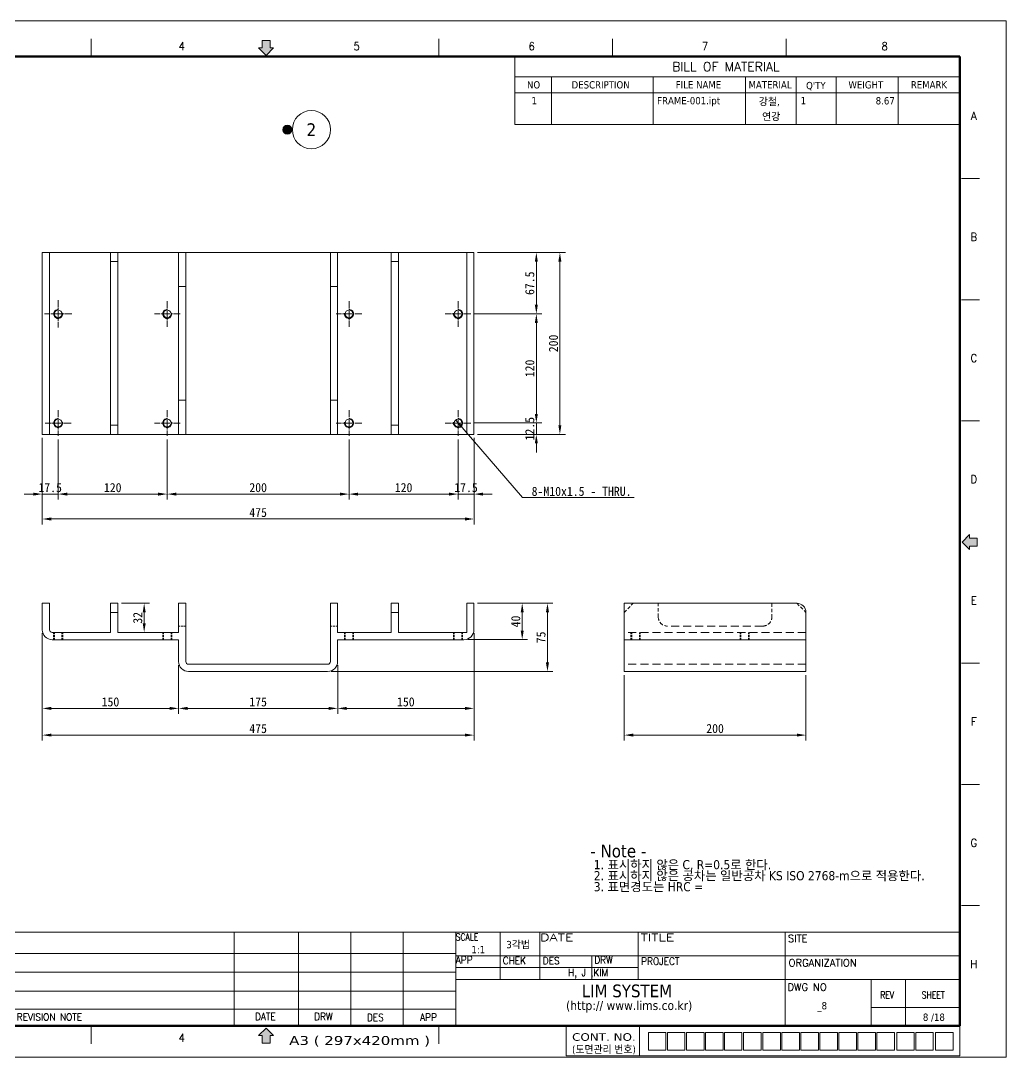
# Model space of a CAD drawing. Header units: millimetres. Extents: x 24 to 1656, y 24 to 1164.
# Drawn here: x 572 to 1656, y 24 to 1164 of the extents above; entities that cross this region are included whole.
import ezdxf
from ezdxf.enums import TextEntityAlignment as Align

# ---------------------------------------------------------------- set-up
doc = ezdxf.new("R2010")
doc.units = ezdxf.units.MM
doc.header["$LTSCALE"] = 4
doc.linetypes.add('CHAIN', pattern=[0.3543, 0.2362, -0.0295, 0.0591, -0.0295])
doc.linetypes.add('HIDDEN', pattern=[9.525, 6.35, -3.175])
doc.layers.get('0').update_dxf_attribs({"lineweight": 18})
for name, color, linetype, lineweight in [('SkizziergeometrieWIN-ISO', 7, 'Continuous', 50), ('가는실선_A4', 7, 'Continuous', 5), ('굵은실선_A3', 7, 'Continuous', 18), ('제목(ISO)', 7, 'Continuous', 50)]:
    doc.layers.add(name, color=color, linetype=linetype, lineweight=lineweight)
for name, color, linetype, lineweight, true_color in [('가는실선_A3', 9, 'Continuous', 5, 0x808080), ('가는실선중심선_A3', 1, 'Continuous', 5, 0xff0000), ('가는파선_A3', 7, 'HIDDEN', 13, 0x008000), ('해치선_A3', 1, 'Continuous', 5, 0xff0000)]:
    doc.layers.add(name, color=color, linetype=linetype, lineweight=lineweight, true_color=true_color)
doc.styles.add('_ __ (ISO)', font='tahoma.ttf')
doc.styles.add('A3_DS_PartList', font='RomanC.shx')
doc.styles.add('A3_DS_TB02', font='tahoma.ttf')
doc.styles.add('주 텍스트 (ISO)', font='tahoma.ttf')
doc.styles.add('주문자_A3(3.5)', font='tahoma.ttf')
doc.styles.add('치수문자_A3(2.5)', font='')
doc.styles.add('텍스트 스타일12', font='tahoma.ttf')
doc.styles.add('텍스트 스타일171', font='ROMANC.shx', dxfattribs={"width": 0.9})
doc.styles.add('텍스트 스타일206', font='ROMANC.shx', dxfattribs={"width": 1.11072})
doc.styles.add('텍스트 스타일208', font='ROMANC.shx', dxfattribs={"width": 1.194322})
doc.styles.add('텍스트 스타일233', font='RomanC.shx')
doc.styles.add('텍스트 스타일36', font='ROMANC.shx', dxfattribs={"width": 0.941937})
doc.styles.add('텍스트 스타일42', font='tahoma.ttf', dxfattribs={"width": 1.378837})
doc.styles.add('텍스트 스타일46', font='tahoma.ttf', dxfattribs={"width": 0.862937})
doc.styles.add('텍스트 스타일48', font='tahoma.ttf', dxfattribs={"width": 1.258573})
doc.styles.add('텍스트 스타일65', font='romans.shx', dxfattribs={"width": 0.8})
doc.styles.get('치수문자_A3(2.5)').set_extended_font_data('GulimChe')
doc.dimstyles.new('치수_A3(2.5)', dxfattribs={"dimscale": 4, "dimtxt": 2.5, "dimasz": 2.5, "dimexe": 1.5, "dimexo": 1, "dimgap": 0.5, "dimtad": 1, "dimtoh": 1, "dimdec": 1, "dimrnd": 1e-08, "dimdsep": 46, "dimtxsty": '치수문자_A3(2.5)', "dimcen": 0.09, "dimdle": 10, "dimclrd": 8, "dimclre": 8, "dimclrt": 7, "dimadec": 1, "dimazin": 2, "dimtfac": 0.8, "dimtmove": 0, "dimatfit": 3, "dimfxl": 1, "dimtolj": 1, "dimtzin": 0, "dimlwd": -1, "dimlwe": -1, "dimarcsym": 0})
doc.dimstyles.new('치수_A3(2.5)$7', dxfattribs={"dimscale": 4, "dimtxt": 2.5, "dimasz": 2.5, "dimexe": 1.5, "dimexo": 1, "dimgap": 0.5, "dimtad": 1, "dimtoh": 1, "dimdec": 1, "dimrnd": 1e-08, "dimdsep": 46, "dimtxsty": '치수문자_A3(2.5)', "dimcen": 0.09, "dimdle": 10, "dimclrd": 256, "dimclre": 8, "dimclrt": 7, "dimadec": 1, "dimazin": 2, "dimtfac": 0.8, "dimtmove": 0, "dimatfit": 3, "dimfxl": 1, "dimtolj": 1, "dimtzin": 0, "dimlwd": -1, "dimlwe": -1, "dimarcsym": 0})

# ---------------------------------------------------------------- blocks, each defined once
blk = doc.blocks.new('경계 A3_경계')
for points in [[(405.98, 148.76), (403.92, 148.76), (403.92, 149.72), (401.86, 147.66), (403.92, 145.6), (403.92, 146.56), (405.98, 146.56)], [(211.52, 9.9), (211.52, 11.96), (212.48, 11.96), (210.42, 14.01), (208.36, 11.96), (209.32, 11.96), (209.32, 9.9)]]:
    blk.add_hatch(color=7).paths.add_polyline_path(points)
at = {"layer": '해치선_A3'}
blk.add_hatch(color=7, dxfattribs=at).paths.add_polyline_path([(211.52, 283.53), (212.48, 283.53), (210.42, 281.47), (208.36, 283.53), (209.32, 283.53), (209.32, 285.59), (211.52, 285.59)])
for p, q in [((209.32, 285.59), (211.52, 285.59)), ((209.32, 283.53), (209.32, 285.59)), ((211.52, 285.59), (211.52, 283.53)), ((208.36, 283.53), (209.32, 283.53)), ((210.42, 281.47), (208.36, 283.53)), ((211.52, 283.53), (212.48, 283.53)), ((403.92, 149.72), (401.86, 147.66)), ((403.92, 148.76), (403.92, 149.72)), ((405.98, 148.76), (403.92, 148.76)), ((405.98, 146.56), (405.98, 148.76)), ((401.86, 147.66), (403.92, 145.6)), ((403.92, 146.56), (405.98, 146.56)), ((403.92, 145.6), (403.92, 146.56)), ((292.99, 6.43), (292.99, 14.6)), ((210.42, 14.01), (208.36, 11.96)), ((208.36, 11.96), (209.32, 11.96)), ((209.32, 11.96), (209.32, 9.9)), ((212.48, 11.96), (210.42, 14.01)), ((211.52, 9.9), (211.52, 11.96)), ((211.52, 11.96), (212.48, 11.96)), ((209.32, 9.9), (211.52, 9.9))]:
    blk.add_line(p, q)
at = {"color": 7}
for p, q in [((403.92, 149.72), (401.86, 147.66)), ((403.92, 148.76), (403.92, 149.72)), ((405.98, 148.76), (403.92, 148.76)), ((405.98, 146.56), (405.98, 148.76)), ((401.86, 147.66), (403.92, 145.6)), ((403.92, 145.6), (403.92, 146.56)), ((403.92, 146.56), (405.98, 146.56)), ((210.42, 14.01), (208.36, 11.96)), ((208.36, 11.96), (209.32, 11.96)), ((209.32, 11.96), (209.32, 9.9)), ((212.48, 11.96), (210.42, 14.01)), ((211.52, 9.9), (211.52, 11.96)), ((211.52, 11.96), (212.48, 11.96)), ((209.32, 9.9), (211.52, 9.9))]:
    blk.add_line(p, q, dxfattribs=at)
at = {"layer": 'SkizziergeometrieWIN-ISO', "lineweight": 18}
for p, q in [((6, 291), (414, 291)), ((414, 291), (414, 6)), ((414, 6), (6, 6))]:
    blk.add_line(p, q, dxfattribs=at)
at = {"layer": '가는실선_A3', "color": 7}
for p, q in [((162.34, 281.16), (162.34, 286.06)), ((257.9, 281.16), (257.9, 286.06)), ((305.67, 281.16), (305.67, 286.06)), ((353.45, 281.16), (353.45, 286.06)), ((401.71, 247.62), (406.61, 247.62)), ((401.71, 214.3), (406.61, 214.3)), ((401.71, 180.98), (406.61, 180.98)), ((401.71, 114.34), (406.61, 114.34)), ((401.71, 81.02), (406.61, 81.02)), ((401.71, 47.7), (406.61, 47.7)), ((162.34, 14.6), (162.34, 9.7)), ((257.9, 14.6), (257.9, 9.7)), ((313.09, 14.6), (313.09, 6.55)), ((401.22, 14.6), (401.22, 6.43)), ((315.58, 12.77), (315.58, 7.95)), ((315.58, 12.77), (320.4, 12.77)), ((320.4, 12.77), (320.4, 7.95)), ((320.81, 12.77), (320.81, 7.95)), ((320.81, 12.77), (325.63, 12.77)), ((325.63, 12.77), (325.63, 7.95)), ((326.03, 12.77), (326.03, 7.95)), ((326.03, 12.77), (330.86, 12.77)), ((330.86, 12.77), (330.86, 7.95)), ((331.26, 12.77), (336.09, 12.77)), ((331.26, 12.77), (331.26, 7.95)), ((336.09, 12.77), (336.09, 7.95)), ((336.49, 12.77), (336.49, 7.95)), ((336.49, 12.77), (341.31, 12.77)), ((341.31, 12.77), (341.31, 7.95)), ((341.72, 12.77), (341.72, 7.95)), ((341.72, 12.77), (346.54, 12.77)), ((346.54, 12.77), (346.54, 7.95)), ((347.03, 12.77), (351.86, 12.77)), ((347.03, 12.77), (347.03, 7.95)), ((351.86, 12.77), (351.86, 7.95)), ((352.26, 12.77), (352.26, 7.95)), ((352.26, 12.77), (357.09, 12.77)), ((357.09, 12.77), (357.09, 7.95)), ((357.49, 12.77), (357.49, 7.95)), ((357.49, 12.77), (362.31, 12.77)), ((362.31, 12.77), (362.31, 7.95)), ((362.72, 12.77), (362.72, 7.95)), ((362.72, 12.77), (367.54, 12.77)), ((367.54, 12.77), (367.54, 7.95)), ((367.94, 12.77), (372.77, 12.77)), ((367.94, 12.77), (367.94, 7.95)), ((372.77, 12.77), (372.77, 7.95)), ((373.17, 12.77), (373.17, 7.95)), ((373.17, 12.77), (378, 12.77)), ((378, 12.77), (378, 7.95)), ((378.4, 12.77), (378.4, 7.95)), ((378.4, 12.77), (383.22, 12.77)), ((383.22, 12.77), (383.22, 7.95)), ((383.88, 12.77), (388.7, 12.77)), ((383.88, 12.77), (383.88, 7.95)), ((388.7, 12.77), (388.7, 7.95)), ((389.1, 12.77), (389.1, 7.95)), ((389.1, 12.77), (393.93, 12.77)), ((393.93, 12.77), (393.93, 7.95)), ((394.55, 12.77), (394.55, 7.95)), ((394.55, 12.77), (399.37, 12.77)), ((399.37, 12.77), (399.37, 7.95)), ((292.99, 6.43), (401.22, 6.43)), ((315.58, 7.95), (320.4, 7.95)), ((320.81, 7.95), (325.63, 7.95)), ((326.03, 7.95), (330.86, 7.95)), ((331.26, 7.95), (336.09, 7.95)), ((336.49, 7.95), (341.31, 7.95)), ((341.72, 7.95), (346.54, 7.95)), ((347.03, 7.95), (351.86, 7.95)), ((352.26, 7.95), (357.09, 7.95)), ((357.49, 7.95), (362.31, 7.95)), ((362.72, 7.95), (367.54, 7.95)), ((367.94, 7.95), (372.77, 7.95)), ((373.17, 7.95), (378, 7.95)), ((378.4, 7.95), (383.22, 7.95)), ((383.88, 7.95), (388.7, 7.95)), ((389.1, 7.95), (393.93, 7.95)), ((394.55, 7.95), (399.37, 7.95))]:
    blk.add_line(p, q, dxfattribs=at)
at = {"layer": '가는실선_A3', "color": 7, "lineweight": 60}
for p, q in [((401.22, 281.16), (19.02, 281.16)), ((401.22, 14.6), (401.22, 281.16)), ((19.02, 14.6), (401.22, 14.6))]:
    blk.add_line(p, q, dxfattribs=at)
at = {"layer": '굵은실선_A3'}
blk.add_line((212.48, 283.53), (210.42, 281.47), dxfattribs=at)
at = {"layer": '가는실선_A3', "color": 7, "style": '텍스트 스타일36', "width": 0.941937}
for s, p in [('4', (187.21, 283.98)), ('5', (235.33, 283.98)), ('6', (283.45, 283.98)), ('7', (331.14, 283.98)), ('8', (380.55, 283.98)), ('A', (405.08, 264.88)), ('B', (405.08, 231.56)), ('C', (405.08, 198.24)), ('D', (405.08, 164.92)), ('E', (405.08, 131.6)), ('F', (405.08, 98.28)), ('G', (405.08, 64.96)), ('H', (405.08, 31.64)), ('4', (187.21, 11.34))]:
    blk.add_text(s, height=2.2, dxfattribs=at).set_placement(p, align=Align.MIDDLE_CENTER)
at = {"layer": '가는실선_A3', "color": 7}
for s, height, style, width, p, p2 in [('A3 ( 297x420mm )', 2.463, '텍스트 스타일42', 1.378315, (216.76, 9.38), (255.51, 9.38)), ('CONT. NO.', 2.084, '텍스트 스타일48', 1.258564, (294.58, 10.53), (312.09, 10.53)), ('(도면관리 번호)', 2.084, '텍스트 스타일46', 0.982376, (294.58, 7.15), (312.09, 7.15))]:
    blk.add_text(s, height=height, dxfattribs=dict(at, style=style, width=width)).set_placement(p, p2, align=Align.FIT)
blk = doc.blocks.new('제목 블록 A3_표제란')
at = {"layer": '가는실선_A4', "lineweight": 13}
for p, q in [((25.42, 38.66), (269.12, 38.66)), ((208.17, 38.66), (208.17, 13.12)), ((269.12, 38.66), (407.77, 38.63)), ((25.42, 32.81), (269.12, 32.81))]:
    blk.add_line(p, q, dxfattribs=at)
at = {"layer": '가는실선_A4'}
for p, q in [((225.83, 38.66), (225.83, 12.86)), ((240.26, 38.66), (240.26, 12.86)), ((254.69, 38.66), (254.69, 13.12)), ((281.38, 38.66), (281.38, 25.66)), ((292.25, 38.65), (292.25, 25.66)), ((319.29, 38.65), (319.29, 25.66)), ((407.76, 13.12), (407.77, 38.63)), ((306.52, 32.15), (306.52, 25.66)), ((25.42, 13.12), (407.76, 13.12)), ((208.17, 13.12), (25.42, 13.12))]:
    blk.add_line(p, q, dxfattribs=at)
at = {"layer": '가는실선_A4', "color": 7}
for p, q in [((269.12, 13.12), (269.12, 38.66)), ((359.7, 38.64), (359.69, 13.12)), ((269.12, 32.15), (407.77, 32.15)), ((269.09, 27.68), (25.42, 27.68)), ((407.76, 25.66), (269.12, 25.66)), ((383.36, 25.66), (383.36, 13.12)), ((269.12, 22.4), (25.42, 22.4)), ((269.12, 17.47), (52.65, 17.47)), ((383.36, 17.91), (407.76, 17.92))]:
    blk.add_line(p, q, dxfattribs=at)
at = {"layer": '가는실선_A4', "color": 7, "linetype": 'Continuous'}
blk.add_line((392.85, 25.66), (392.85, 13.12), dxfattribs=at)
at = {"layer": '제목(ISO)', "color": 208, "lineweight": 5, "true_color": 0x400040}
blk.add_line((269.12, 28.95), (319.29, 28.95), dxfattribs=at)
at = {"layer": '가는실선_A3', "color": 7, "style": '텍스트 스타일12'}
blk.add_attdef('질량\\P1;_001', (38.46, 15.71), '', height=2, dxfattribs=at)
at = {"layer": '가는실선_A4', "color": 7}
for s, height, style, width, p in [('SCALE', 1.911, '텍스트 스타일65', 0.8, (269.12, 36.36)), ('APP', 2, '텍스트 스타일171', 0.9, (269.12, 30.05)), ('CHEK', 2, '텍스트 스타일171', 0.9, (282.07, 29.86)), ('DES', 2, '텍스트 스타일171', 0.9, (293.07, 29.82)), ('DRW', 2, '텍스트 스타일171', 0.9, (307.23, 30.03)), ('PROJECT', 2, '텍스트 스타일171', 0.9, (320.13, 29.68)), ('H, J ,KIM', 2, '텍스트 스타일171', 0.9, (300.03, 26.54)), ('REV', 1.911, '텍스트 스타일65', 0.8, (385.9, 20.39)), ('SHEET', 1.911, '텍스트 스타일65', 0.8, (397.3, 20.42)), ('REVISION NOTE', 2, '텍스트 스타일171', 0.9, (148.38, 14.33)), ('DATE', 2, '텍스트 스타일171', 0.9, (213.9, 14.44)), ('DRW', 2, '텍스트 스타일171', 0.9, (230.19, 14.46)), ('DES', 2, '텍스트 스타일171', 0.9, (244.7, 14.2)), ('APP', 2, '텍스트 스타일171', 0.9, (259.32, 14.27))]:
    blk.add_text(s, height=height, dxfattribs=dict(at, style=style, width=width)).set_placement(p)
for s, style, width, p, p2 in [('DATE', '텍스트 스타일208', 1.22262, (292.31, 36.23), (301.51, 36.23)), ('TITLE', '텍스트 스타일206', 1.136317, (320.02, 36.23), (329.22, 36.23))]:
    blk.add_text(s, height=2, dxfattribs=dict(at, style=style, width=width)).set_placement(p, p2, align=Align.FIT)
at = {"layer": '가는실선_A4', "color": 7, "style": '텍스트 스타일233'}
for s, p in [('SITE', (360.5, 35.93)), ('ORGANIZATION', (360.7, 29.24)), ('DWG NO', (360.36, 22.57))]:
    blk.add_text(s, height=2, dxfattribs=at).set_placement(p)
at = {"layer": '가는실선_A4', "color": 7, "insert": (283.03, 35.14), "char_height": 2, "attachment_point": 4, "style": '주문자_A3(3.5)'}
blk.add_mtext('\\fTahoma|b0|i0;\\H2.0000;3각법', dxfattribs=at)
at = {"layer": '가는실선_A4', "char_height": 2, "style": '주 텍스트 (ISO)'}
for s, insert, attachment_point in [('\\fTahoma|b0|i0;\\H2.0000;_8 ', (369.91, 18.11), 5), ('\\fTahoma|b0|i0;\\H2.0000;8 /18 ', (400.63, 16.28), 2)]:
    blk.add_mtext(s, dxfattribs=dict(at, insert=insert, attachment_point=attachment_point))
at = {"layer": '가는실선_A4', "color": 7, "style": '텍스트 스타일12'}
blk.add_attdef('SCALE_001', (273.43, 32.87), '', height=2, dxfattribs=at)
blk.add_attdef('설명', text='', height=2, dxfattribs=at).set_placement((331.27, 35.73), align=Align.MIDDLE_LEFT)
blk.add_attdef('프로젝트', text='', height=2, dxfattribs=at).set_placement((340.77, 28.27), align=Align.MIDDLE_CENTER)
at = {"layer": '가는실선_A4', "style": '텍스트 스타일12'}
blk.add_attdef('리비전_번호', text='', height=2, dxfattribs=at).set_placement((388.38, 15.27), align=Align.MIDDLE_CENTER)
at = {"layer": '제목(ISO)', "char_height": 3.5, "attachment_point": 1, "style": '주 텍스트 (ISO)'}
for s, insert, line_spacing_factor in [('- Note -\\P{\\H0.71429x; 1. \\fGulim|b0|i0|c129|p50;표시하지 않은 \\fTahoma|b0|i0|c129|p34;C, R=0.5\\fGulim|b0|i0|c129|p50;로 한다\\fTahoma|b0|i0|c129|p34;.\\H1.54068x; \\H0.64906x;\\P 2. \\fGulim|b0|i0|c129|p50;표시하지 않은 공차는 일반공차 \\fTahoma|b0|i0|c129|p34;KS ISO 2768-m\\fGulim|b0|i0|c129|p50;으로 적용한다\\fTahoma|b0|i0|c129|p34;.\\H1.32612x; \\H0.75408x;\\P 3. \\fGulim|b0|i0|c129|p50;표면경도는 \\fTahoma|b0|i0|c129|p34;HRC = \\H1.31974x; }', (306.15, 62.72), 0.727683), ('{\\H1x;    LIM SYSTEM\\H0.71429x;  \\P (http:// www.lims.co.kr)\\H1.44773x; }', (298.53, 24.26), 0.771785)]:
    blk.add_mtext(s, dxfattribs=dict(at, insert=insert, line_spacing_factor=line_spacing_factor))
at = {"layer": '제목(ISO)', "style": '텍스트 스타일12'}
for tag, p in [('관리자', (373.93, 36.39)), ('공급업자', (383.08, 28.64))]:
    blk.add_attdef(tag, text='', height=2, dxfattribs=at).set_placement(p, align=Align.TOP_LEFT)
blk = doc.blocks.new('*D16')
at = {"layer": 'Defpoints', "color": 0, "transparency": 16777216}
for p in [(595.4, 494.3), (745.4, 459.3), (745.4, 407.7)]:
    blk.add_point(p, dxfattribs=at)
at = {"layer": '가는실선_A4', "color": 8, "transparency": 16777216}
for p, q in [((595.4, 490.3), (595.4, 401.7)), ((745.4, 455.3), (745.4, 401.7)), ((605.4, 407.7), (735.4, 407.7))]:
    blk.add_line(p, q, dxfattribs=at)
for points in [[(605.4, 409.4), (605.4, 406), (595.4, 407.7)], [(735.4, 409.4), (735.4, 406), (745.4, 407.7)]]:
    blk.add_solid(points, dxfattribs=at)
at = {"layer": '가는실선_A4', "color": 7, "transparency": 16777216, "insert": (670.4, 414.8), "char_height": 10, "attachment_point": 5, "style": '치수문자_A3(2.5)'}
blk.add_mtext('\\A1;150', dxfattribs=at)
blk = doc.blocks.new('*D17')
at = {"layer": 'Defpoints', "color": 0, "transparency": 16777216}
for p in [(745.4, 459.3), (920.4, 459.3), (920.4, 407.7)]:
    blk.add_point(p, dxfattribs=at)
at = {"layer": '가는실선_A4', "color": 8, "transparency": 16777216}
for p, q in [((745.4, 455.3), (745.4, 401.7)), ((920.4, 455.3), (920.4, 401.7)), ((755.4, 407.7), (910.4, 407.7))]:
    blk.add_line(p, q, dxfattribs=at)
for points in [[(755.4, 409.4), (755.4, 406), (745.4, 407.7)], [(910.4, 409.4), (910.4, 406), (920.4, 407.7)]]:
    blk.add_solid(points, dxfattribs=at)
at = {"layer": '가는실선_A4', "color": 7, "transparency": 16777216, "insert": (832.9, 414.8), "char_height": 10, "attachment_point": 5, "style": '치수문자_A3(2.5)'}
blk.add_mtext('\\A1;175', dxfattribs=at)
blk = doc.blocks.new('*D18')
at = {"layer": 'Defpoints', "color": 0, "transparency": 16777216}
for p in [(1070.4, 494.3), (920.4, 459.3), (1070.4, 407.7)]:
    blk.add_point(p, dxfattribs=at)
at = {"layer": '가는실선_A4', "color": 8, "transparency": 16777216}
for p, q in [((1070.4, 490.3), (1070.4, 401.7)), ((920.4, 455.3), (920.4, 401.7)), ((930.4, 407.7), (1060.4, 407.7))]:
    blk.add_line(p, q, dxfattribs=at)
for points in [[(930.4, 409.4), (930.4, 406), (920.4, 407.7)], [(1060.4, 409.4), (1060.4, 406), (1070.4, 407.7)]]:
    blk.add_solid(points, dxfattribs=at)
at = {"layer": '가는실선_A4', "color": 7, "transparency": 16777216, "insert": (995.4, 414.8), "char_height": 10, "attachment_point": 5, "style": '치수문자_A3(2.5)'}
blk.add_mtext('\\A1;150', dxfattribs=at)
blk = doc.blocks.new('*D19')
at = {"layer": 'Defpoints', "color": 0, "transparency": 16777216}
for p in [(595.4, 494.3), (1070.4, 494.3), (595.4, 378.3)]:
    blk.add_point(p, dxfattribs=at)
at = {"layer": '가는실선_A4', "color": 8, "transparency": 16777216}
for p, q in [((595.4, 490.3), (595.4, 372.3)), ((1070.4, 490.3), (1070.4, 372.3)), ((1060.4, 378.3), (605.4, 378.3))]:
    blk.add_line(p, q, dxfattribs=at)
for points in [[(605.4, 380), (605.4, 376.7), (595.4, 378.3)], [(1060.4, 380), (1060.4, 376.7), (1070.4, 378.3)]]:
    blk.add_solid(points, dxfattribs=at)
at = {"layer": '가는실선_A4', "color": 7, "transparency": 16777216, "insert": (832.9, 385.5), "char_height": 10, "attachment_point": 5, "style": '치수문자_A3(2.5)'}
blk.add_mtext('\\A1;475', dxfattribs=at)
blk = doc.blocks.new('*D20')
at = {"layer": 'Defpoints', "color": 0, "transparency": 16777216}
for p in [(1070.4, 523.3), (1059.4, 483.3), (1123.4, 483.3)]:
    blk.add_point(p, dxfattribs=at)
at = {"layer": '가는실선_A4', "color": 8, "transparency": 16777216}
for p, q in [((1074.4, 523.3), (1129.4, 523.3)), ((1123.4, 513.3), (1123.4, 493.3)), ((1063.4, 483.3), (1129.4, 483.3))]:
    blk.add_line(p, q, dxfattribs=at)
for points in [[(1121.8, 513.3), (1125.1, 513.3), (1123.4, 523.3)], [(1121.8, 493.3), (1125.1, 493.3), (1123.4, 483.3)]]:
    blk.add_solid(points, dxfattribs=at)
at = {"layer": '가는실선_A4', "color": 7, "transparency": 16777216, "insert": (1116.3, 503.3), "char_height": 10, "attachment_point": 5, "rotation": 90, "style": '치수문자_A3(2.5)'}
blk.add_mtext('\\A1;40', dxfattribs=at)
blk = doc.blocks.new('*D21')
at = {"layer": 'Defpoints', "color": 0, "transparency": 16777216}
for p in [(1070.4, 523.3), (909.4, 448.3), (1151.2, 448.3)]:
    blk.add_point(p, dxfattribs=at)
at = {"layer": '가는실선_A4', "color": 8, "transparency": 16777216}
for p, q in [((1074.4, 523.3), (1157.2, 523.3)), ((1151.2, 513.3), (1151.2, 458.3)), ((913.4, 448.3), (1157.2, 448.3))]:
    blk.add_line(p, q, dxfattribs=at)
for points in [[(1149.5, 513.3), (1152.9, 513.3), (1151.2, 523.3)], [(1149.5, 458.3), (1152.9, 458.3), (1151.2, 448.3)]]:
    blk.add_solid(points, dxfattribs=at)
at = {"layer": '가는실선_A4', "color": 7, "transparency": 16777216, "insert": (1144.1, 485.8), "char_height": 10, "attachment_point": 5, "rotation": 90, "style": '치수문자_A3(2.5)'}
blk.add_mtext('\\A1;75', dxfattribs=at)
blk = doc.blocks.new('*D22')
at = {"layer": 'Defpoints', "color": 0, "transparency": 16777216}
for p in [(1235.6, 448.3), (1435.6, 448.3), (1435.6, 378.3)]:
    blk.add_point(p, dxfattribs=at)
at = {"layer": '가는실선_A4', "color": 8, "transparency": 16777216}
for p, q in [((1235.6, 444.3), (1235.6, 372.3)), ((1435.6, 444.3), (1435.6, 372.3)), ((1245.6, 378.3), (1425.6, 378.3))]:
    blk.add_line(p, q, dxfattribs=at)
for points in [[(1245.6, 380), (1245.6, 376.7), (1235.6, 378.3)], [(1425.6, 380), (1425.6, 376.7), (1435.6, 378.3)]]:
    blk.add_solid(points, dxfattribs=at)
at = {"layer": '가는실선_A4', "color": 7, "transparency": 16777216, "insert": (1335.6, 385.5), "char_height": 10, "attachment_point": 5, "style": '치수문자_A3(2.5)'}
blk.add_mtext('\\A1;200', dxfattribs=at)
blk = doc.blocks.new('*D23')
at = {"layer": 'Defpoints', "color": 0, "transparency": 16777216}
for p in [(1070.4, 909.1), (1070.4, 709.1), (1164.9, 709.1)]:
    blk.add_point(p, dxfattribs=at)
at = {"layer": '가는실선_A4', "color": 8, "transparency": 16777216}
for p, q in [((1074.4, 909.1), (1170.9, 909.1)), ((1164.9, 899.1), (1164.9, 719.1)), ((1074.4, 709.1), (1170.9, 709.1))]:
    blk.add_line(p, q, dxfattribs=at)
for points in [[(1163.2, 899.1), (1166.5, 899.1), (1164.9, 909.1)], [(1163.2, 719.1), (1166.5, 719.1), (1164.9, 709.1)]]:
    blk.add_solid(points, dxfattribs=at)
at = {"layer": '가는실선_A4', "color": 7, "transparency": 16777216, "insert": (1157.8, 809.1), "char_height": 10, "attachment_point": 5, "rotation": 90, "style": '치수문자_A3(2.5)'}
blk.add_mtext('\\A1;200', dxfattribs=at)
blk = doc.blocks.new('*D24')
at = {"layer": 'Defpoints', "color": 0, "transparency": 16777216}
for p in [(1067.1, 721.6), (1139, 721.6), (1070.4, 709.1)]:
    blk.add_point(p, dxfattribs=at)
at = {"layer": '가는실선_A4', "color": 8, "transparency": 16777216}
for p, q in [((1139, 731.6), (1139, 741.6)), ((1071.1, 721.6), (1145, 721.6)), ((1139, 709.1), (1139, 721.6)), ((1074.4, 709.1), (1145, 709.1)), ((1139, 699.1), (1139, 689.1))]:
    blk.add_line(p, q, dxfattribs=at)
for points in [[(1137.3, 731.6), (1140.6, 731.6), (1139, 721.6)], [(1137.3, 699.1), (1140.6, 699.1), (1139, 709.1)]]:
    blk.add_solid(points, dxfattribs=at)
at = {"layer": '가는실선_A4', "color": 7, "transparency": 16777216, "insert": (1131.8, 715.3), "char_height": 10, "attachment_point": 5, "rotation": 90, "style": '치수문자_A3(2.5)'}
blk.add_mtext('\\A1;12.5', dxfattribs=at)
blk = doc.blocks.new('*D25')
at = {"layer": 'Defpoints', "color": 0, "transparency": 16777216}
for p in [(1067.1, 841.6), (1139, 841.6), (1067.1, 721.6)]:
    blk.add_point(p, dxfattribs=at)
at = {"layer": '가는실선_A4', "color": 8, "transparency": 16777216}
for p, q in [((1071.1, 841.6), (1145, 841.6)), ((1139, 731.6), (1139, 831.6)), ((1071.1, 721.6), (1145, 721.6))]:
    blk.add_line(p, q, dxfattribs=at)
for points in [[(1137.3, 831.6), (1140.6, 831.6), (1139, 841.6)], [(1137.3, 731.6), (1140.6, 731.6), (1139, 721.6)]]:
    blk.add_solid(points, dxfattribs=at)
at = {"layer": '가는실선_A4', "color": 7, "transparency": 16777216, "insert": (1131.8, 781.6), "char_height": 10, "attachment_point": 5, "rotation": 90, "style": '치수문자_A3(2.5)'}
blk.add_mtext('\\A1;120', dxfattribs=at)
blk = doc.blocks.new('*D26')
at = {"layer": 'Defpoints', "color": 0, "transparency": 16777216}
for p in [(1070.4, 909.1), (1139, 909.1), (1067.1, 841.6)]:
    blk.add_point(p, dxfattribs=at)
at = {"layer": '가는실선_A4', "color": 8, "transparency": 16777216}
for p, q in [((1074.4, 909.1), (1145, 909.1)), ((1139, 851.6), (1139, 899.1)), ((1071.1, 841.6), (1145, 841.6))]:
    blk.add_line(p, q, dxfattribs=at)
for points in [[(1137.3, 899.1), (1140.6, 899.1), (1139, 909.1)], [(1137.3, 851.6), (1140.6, 851.6), (1139, 841.6)]]:
    blk.add_solid(points, dxfattribs=at)
at = {"layer": '가는실선_A4', "color": 7, "transparency": 16777216, "insert": (1131.8, 875.3), "char_height": 10, "attachment_point": 5, "rotation": 90, "style": '치수문자_A3(2.5)'}
blk.add_mtext('\\A1;67.5', dxfattribs=at)
blk = doc.blocks.new('*D27')
at = {"layer": 'Defpoints', "color": 0, "transparency": 16777216}
for p in [(1052.9, 707.4), (1070.4, 709.1), (1070.4, 643.4)]:
    blk.add_point(p, dxfattribs=at)
at = {"layer": '가는실선_A4', "color": 8, "transparency": 16777216}
for p, q in [((1052.9, 703.4), (1052.9, 637.4)), ((1070.4, 705.1), (1070.4, 637.4)), ((1042.9, 643.4), (1032.9, 643.4)), ((1052.9, 643.4), (1070.4, 643.4)), ((1080.4, 643.4), (1090.4, 643.4))]:
    blk.add_line(p, q, dxfattribs=at)
for points in [[(1042.9, 645), (1042.9, 641.7), (1052.9, 643.4)], [(1080.4, 645), (1080.4, 641.7), (1070.4, 643.4)]]:
    blk.add_solid(points, dxfattribs=at)
at = {"layer": '가는실선_A4', "color": 7, "transparency": 16777216, "insert": (1061.6, 650.5), "char_height": 10, "attachment_point": 5, "style": '치수문자_A3(2.5)'}
blk.add_mtext('\\A1;17.5', dxfattribs=at)
blk = doc.blocks.new('*D28')
at = {"layer": 'Defpoints', "color": 0, "transparency": 16777216}
for p in [(932.9, 707.4), (1052.9, 707.4), (932.9, 643.4)]:
    blk.add_point(p, dxfattribs=at)
at = {"layer": '가는실선_A4', "color": 8, "transparency": 16777216}
for p, q in [((932.9, 703.4), (932.9, 637.4)), ((1052.9, 703.4), (1052.9, 637.4)), ((1042.9, 643.4), (942.9, 643.4))]:
    blk.add_line(p, q, dxfattribs=at)
for points in [[(942.9, 645), (942.9, 641.7), (932.9, 643.4)], [(1042.9, 645), (1042.9, 641.7), (1052.9, 643.4)]]:
    blk.add_solid(points, dxfattribs=at)
at = {"layer": '가는실선_A4', "color": 7, "transparency": 16777216, "insert": (992.9, 650.5), "char_height": 10, "attachment_point": 5, "style": '치수문자_A3(2.5)'}
blk.add_mtext('\\A1;120', dxfattribs=at)
blk = doc.blocks.new('*D29')
at = {"layer": 'Defpoints', "color": 0, "transparency": 16777216}
for p in [(732.9, 707.4), (932.9, 707.4), (732.9, 643.4)]:
    blk.add_point(p, dxfattribs=at)
at = {"layer": '가는실선_A4', "color": 8, "transparency": 16777216}
for p, q in [((732.9, 703.4), (732.9, 637.4)), ((932.9, 703.4), (932.9, 637.4)), ((922.9, 643.4), (742.9, 643.4))]:
    blk.add_line(p, q, dxfattribs=at)
for points in [[(742.9, 645), (742.9, 641.7), (732.9, 643.4)], [(922.9, 645), (922.9, 641.7), (932.9, 643.4)]]:
    blk.add_solid(points, dxfattribs=at)
at = {"layer": '가는실선_A4', "color": 7, "transparency": 16777216, "insert": (832.9, 650.5), "char_height": 10, "attachment_point": 5, "style": '치수문자_A3(2.5)'}
blk.add_mtext('\\A1;200', dxfattribs=at)
blk = doc.blocks.new('*D30')
at = {"layer": 'Defpoints', "color": 0, "transparency": 16777216}
for p in [(612.9, 707.4), (732.9, 707.4), (612.9, 643.4)]:
    blk.add_point(p, dxfattribs=at)
at = {"layer": '가는실선_A4', "color": 8, "transparency": 16777216}
for p, q in [((612.9, 703.4), (612.9, 637.4)), ((732.9, 703.4), (732.9, 637.4)), ((722.9, 643.4), (622.9, 643.4))]:
    blk.add_line(p, q, dxfattribs=at)
for points in [[(622.9, 645), (622.9, 641.7), (612.9, 643.4)], [(722.9, 645), (722.9, 641.7), (732.9, 643.4)]]:
    blk.add_solid(points, dxfattribs=at)
at = {"layer": '가는실선_A4', "color": 7, "transparency": 16777216, "insert": (672.9, 650.5), "char_height": 10, "attachment_point": 5, "style": '치수문자_A3(2.5)'}
blk.add_mtext('\\A1;120', dxfattribs=at)
blk = doc.blocks.new('*D31')
at = {"layer": 'Defpoints', "color": 0, "transparency": 16777216}
for p in [(595.4, 709.1), (612.9, 707.4), (612.9, 643.4)]:
    blk.add_point(p, dxfattribs=at)
at = {"layer": '가는실선_A4', "color": 8, "transparency": 16777216}
for p, q in [((595.4, 705.1), (595.4, 637.4)), ((612.9, 703.4), (612.9, 637.4)), ((585.4, 643.4), (575.4, 643.4)), ((595.4, 643.4), (612.9, 643.4)), ((622.9, 643.4), (632.9, 643.4))]:
    blk.add_line(p, q, dxfattribs=at)
for points in [[(585.4, 645), (585.4, 641.7), (595.4, 643.4)], [(622.9, 645), (622.9, 641.7), (612.9, 643.4)]]:
    blk.add_solid(points, dxfattribs=at)
at = {"layer": '가는실선_A4', "color": 7, "transparency": 16777216, "insert": (604.1, 650.5), "char_height": 10, "attachment_point": 5, "style": '치수문자_A3(2.5)'}
blk.add_mtext('\\A1;17.5', dxfattribs=at)
blk = doc.blocks.new('*D32')
at = {"layer": 'Defpoints', "color": 0, "transparency": 16777216}
for p in [(678.4, 523.3), (678.4, 491.3), (707.5, 491.3)]:
    blk.add_point(p, dxfattribs=at)
at = {"layer": '가는실선_A4', "color": 8, "transparency": 16777216}
for p, q in [((682.4, 523.3), (713.5, 523.3)), ((707.5, 513.3), (707.5, 501.3)), ((682.4, 491.3), (713.5, 491.3))]:
    blk.add_line(p, q, dxfattribs=at)
for points in [[(705.9, 513.3), (709.2, 513.3), (707.5, 523.3)], [(705.9, 501.3), (709.2, 501.3), (707.5, 491.3)]]:
    blk.add_solid(points, dxfattribs=at)
at = {"layer": '가는실선_A4', "color": 7, "transparency": 16777216, "insert": (700.4, 507.3), "char_height": 10, "attachment_point": 5, "rotation": 90, "style": '치수문자_A3(2.5)'}
blk.add_mtext('\\A1;32', dxfattribs=at)
blk = doc.blocks.new('*D33')
at = {"layer": 'Defpoints', "color": 0, "transparency": 16777216}
for p in [(595.4, 709.1), (1070.4, 709.1), (1070.4, 616)]:
    blk.add_point(p, dxfattribs=at)
at = {"layer": '가는실선_A4', "color": 8, "transparency": 16777216}
for p, q in [((595.4, 705.1), (595.4, 610)), ((1070.4, 705.1), (1070.4, 610)), ((605.4, 616), (1060.4, 616))]:
    blk.add_line(p, q, dxfattribs=at)
for points in [[(605.4, 617.7), (605.4, 614.3), (595.4, 616)], [(1060.4, 617.7), (1060.4, 614.3), (1070.4, 616)]]:
    blk.add_solid(points, dxfattribs=at)
at = {"layer": '가는실선_A4', "color": 7, "transparency": 16777216, "insert": (832.9, 623.1), "char_height": 10, "attachment_point": 5, "style": '치수문자_A3(2.5)'}
blk.add_mtext('\\A1;475', dxfattribs=at)
blk = doc.blocks.new('품번기호11')
at = {"layer": '가는실선_A3'}
h = blk.add_hatch(color=256, dxfattribs=at)
edge = h.paths.add_edge_path(flags=0)
edge.add_arc((216.24, 261.03), 1.25, 0, 360)
blk.add_line((217.63, 261.04), (217.49, 261.04), dxfattribs=at)
for centre, radius in [((222.88, 261.05), 5.25), ((216.24, 261.03), 1.25)]:
    blk.add_circle(centre, radius, dxfattribs=at)
at = {"layer": '가는실선_A3', "color": 7, "insert": (222.88, 261.05), "char_height": 3.5, "attachment_point": 5, "style": '_ __ (ISO)'}
blk.add_mtext('2', dxfattribs=at)
blk = doc.blocks.new('BILL OF MATERIAL5')
at = {"layer": '가는실선_A4'}
for p, q in [((401.22, 281.16), (278.87, 281.16)), ((278.87, 281.16), (278.87, 275.59)), ((401.22, 281.16), (401.22, 275.59)), ((401.22, 275.59), (278.87, 275.59)), ((278.87, 275.59), (278.87, 271.21)), ((288.87, 275.59), (288.87, 271.21)), ((316.87, 275.59), (316.87, 271.21)), ((342.27, 275.59), (342.27, 271.21)), ((356.22, 275.59), (356.22, 271.21)), ((367.22, 275.59), (367.22, 271.21)), ((384.22, 275.59), (384.22, 271.21)), ((401.22, 275.59), (401.22, 271.21)), ((401.22, 271.21), (278.87, 271.21)), ((278.87, 271.21), (278.87, 262.45)), ((288.87, 271.21), (288.87, 262.45)), ((316.87, 271.21), (316.87, 262.45)), ((342.27, 271.21), (342.27, 262.45)), ((356.22, 271.21), (356.22, 262.45)), ((367.22, 271.21), (367.22, 262.45)), ((384.22, 271.21), (384.22, 262.45)), ((401.22, 271.21), (401.22, 262.45)), ((401.22, 262.45), (278.87, 262.45))]:
    blk.add_line(p, q, dxfattribs=at)
at = {"layer": '가는실선_A4', "color": 7, "attachment_point": 7}
for s, insert, char_height, style in [('BILL OF MATERIAL', (322.09, 277.12), 2.5, 'A3_DS_PartList'), ('NO', (282.18, 272.34), 2, 'A3_DS_TB02'), ('DESCRIPTION', (294.44, 272.34), 2, 'A3_DS_TB02'), ('FILE NAME', (323.08, 272.4), 2, 'A3_DS_TB02'), ('MATERIAL', (343.11, 272.4), 2, 'A3_DS_TB02'), ("Q'TY", (358.93, 271.83), 2, 'A3_DS_TB02'), ('WEIGHT', (370.58, 272.34), 2, 'A3_DS_TB02'), ('REMARK', (387.75, 272.4), 2, 'A3_DS_TB02'), ('1', (283.42, 268.02), 2, 'A3_DS_TB02'), ('FRAME-001.ipt', (317.97, 267.45), 2, 'A3_DS_TB02'), ('강철, ', (345.93, 267.47), 2, 'A3_DS_TB02'), ('1', (357.42, 268.02), 2, 'A3_DS_TB02'), ('8.67', (378.08, 267.95), 2, 'A3_DS_TB02'), ('연강', (346.83, 263.44), 2, 'A3_DS_TB02')]:
    blk.add_mtext(s, dxfattribs=dict(at, insert=insert, char_height=char_height, style=style))

msp = doc.modelspace()

# ---------------------------------------------------------------- linework, layer by layer
at = {"layer": '가는실선_A3'}
for centre, start, end in [((612.88, 841.55), 100, 10), ((732.88, 841.55), 100, 10), ((932.88, 841.55), 170, 80), ((1052.88, 841.55), 170, 80), ((612.88, 721.55), 100, 10), ((732.88, 721.55), 100, 10), ((932.88, 721.55), 170, 80), ((1052.88, 721.55), 170, 80)]:
    msp.add_arc(centre, 5, start, end, dxfattribs=at)
at = {"layer": '가는실선중심선_A3', "linetype": 'CHAIN', "ltscale": 8.333956}
for p, q in [((612.88, 856.55), (612.88, 826.55)), ((627.88, 841.55), (597.88, 841.55))]:
    msp.add_line(p, q, dxfattribs=at)
at = {"layer": '가는실선중심선_A3', "linetype": 'CHAIN', "ltscale": 7.882805}
for p, q in [((732.88, 855.74), (732.88, 827.36)), ((932.88, 855.74), (932.88, 827.36)), ((1052.88, 855.74), (1052.88, 827.36)), ((747.07, 841.55), (718.69, 841.55)), ((947.07, 841.55), (918.69, 841.55)), ((1067.07, 841.55), (1038.69, 841.55)), ((612.88, 735.74), (612.88, 707.36)), ((732.88, 735.74), (732.88, 707.36)), ((932.88, 735.74), (932.88, 707.36)), ((1052.88, 735.74), (1052.88, 707.36)), ((627.07, 721.55), (598.69, 721.55)), ((747.07, 721.55), (718.69, 721.55)), ((947.07, 721.55), (918.69, 721.55)), ((1067.07, 721.55), (1038.69, 721.55))]:
    msp.add_line(p, q, dxfattribs=at)
at = {"layer": '가는파선_A3', "ltscale": 0.146036}
for p, q in [((1235.61, 513.26), (1245.61, 523.26)), ((1425.61, 523.26), (1435.61, 513.26))]:
    msp.add_line(p, q, dxfattribs=at)
at = {"layer": '가는파선_A3', "ltscale": 0.1549}
for p, q in [((1273.11, 508.26), (1273.11, 523.26)), ((1398.11, 523.26), (1398.11, 508.26))]:
    msp.add_line(p, q, dxfattribs=at)
at = {"layer": '가는파선_A3', "ltscale": 0.082567}
for p, q in [((607.88, 491.26), (607.88, 483.26)), ((608.69, 491.26), (608.69, 483.26)), ((617.07, 491.26), (617.07, 483.26)), ((617.88, 483.26), (617.88, 491.26)), ((727.88, 491.26), (727.88, 483.26)), ((728.69, 491.26), (728.69, 483.26)), ((737.07, 491.26), (737.07, 483.26)), ((737.88, 483.26), (737.88, 491.26)), ((753.38, 498.26), (745.38, 498.26)), ((920.38, 498.26), (912.38, 498.26)), ((927.88, 491.26), (927.88, 483.26)), ((928.69, 483.26), (928.69, 491.26)), ((937.07, 483.26), (937.07, 491.26)), ((937.88, 483.26), (937.88, 491.26)), ((1047.88, 491.26), (1047.88, 483.26)), ((1048.69, 483.26), (1048.69, 491.26)), ((1057.07, 483.26), (1057.07, 491.26)), ((1057.88, 483.26), (1057.88, 491.26)), ((1243.11, 491.26), (1243.11, 483.26)), ((1243.93, 483.26), (1243.93, 491.26)), ((1252.3, 483.26), (1252.3, 491.26)), ((1253.11, 483.26), (1253.11, 491.26)), ((1363.11, 491.26), (1363.11, 483.26)), ((1363.93, 483.26), (1363.93, 491.26)), ((1372.3, 483.26), (1372.3, 491.26)), ((1373.11, 483.26), (1373.11, 491.26))]:
    msp.add_line(p, q, dxfattribs=at)
at = {"layer": '가는파선_A3', "ltscale": 0.349956}
for p, q in [((1435.61, 491.26), (1235.61, 491.26)), ((1435.61, 456.26), (1235.61, 456.26))]:
    msp.add_line(p, q, dxfattribs=at)
at = {"layer": '가는파선_A3', "ltscale": 0.344488}
msp.add_line((1388.11, 498.26), (1283.11, 498.26), dxfattribs=at)
at = {"layer": '가는파선_A3', "ltscale": 0.162216}
for centre, start, end in [((1283.11, 508.26), 180, 270), ((1388.11, 508.26), 270, 0)]:
    msp.add_arc(centre, 10, start, end, dxfattribs=at)
at = {"layer": '굵은실선_A3'}
for p, q in [((603.38, 909.05), (595.38, 909.05)), ((595.38, 899.05), (595.38, 909.05)), ((606.38, 909.05), (603.38, 909.05)), ((603.38, 909.05), (603.38, 899.05)), ((606.38, 909.05), (670.38, 909.05)), ((670.38, 909.05), (670.38, 899.05)), ((678.38, 909.05), (670.38, 909.05)), ((678.38, 899.05), (678.38, 909.05)), ((678.38, 909.05), (745.38, 909.05)), ((753.38, 909.05), (745.38, 909.05)), ((745.38, 899.05), (745.38, 909.05)), ((756.38, 909.05), (753.38, 909.05)), ((753.38, 909.05), (753.38, 899.05)), ((756.38, 909.05), (909.38, 909.05)), ((912.38, 909.05), (909.38, 909.05)), ((920.38, 909.05), (912.38, 909.05)), ((912.38, 899.05), (912.38, 909.05)), ((920.38, 909.05), (979.38, 909.05)), ((920.38, 909.05), (920.38, 899.05)), ((979.38, 909.05), (979.38, 899.05)), ((987.38, 909.05), (979.38, 909.05)), ((987.38, 899.05), (987.38, 909.05)), ((987.38, 909.05), (1062.38, 909.05)), ((1070.38, 909.05), (1062.38, 909.05)), ((1062.38, 899.05), (1062.38, 909.05)), ((1070.38, 909.05), (1070.38, 899.05)), ((595.38, 899.05), (595.38, 709.05)), ((603.38, 709.05), (603.38, 899.05)), ((670.38, 899.05), (678.38, 899.05)), ((670.38, 719.05), (670.38, 899.05)), ((678.38, 719.05), (678.38, 899.05)), ((745.38, 899.05), (745.38, 871.55)), ((753.38, 899.05), (753.38, 871.55)), ((912.38, 899.05), (912.38, 871.55)), ((920.38, 899.05), (920.38, 871.55)), ((979.38, 899.05), (987.38, 899.05)), ((979.38, 719.05), (979.38, 899.05)), ((987.38, 719.05), (987.38, 899.05)), ((1062.38, 899.05), (1062.38, 709.05)), ((1070.38, 899.05), (1070.38, 709.05)), ((745.38, 871.55), (745.38, 861.55)), ((745.38, 871.55), (753.38, 871.55)), ((753.38, 861.55), (753.38, 871.55)), ((912.38, 871.55), (912.38, 861.55)), ((912.38, 871.55), (920.38, 871.55)), ((920.38, 861.55), (920.38, 871.55)), ((745.38, 756.55), (745.38, 861.55)), ((753.38, 861.55), (753.38, 756.55)), ((912.38, 756.55), (912.38, 861.55)), ((920.38, 861.55), (920.38, 756.55)), ((745.38, 756.55), (745.38, 746.55)), ((753.38, 746.55), (753.38, 756.55)), ((912.38, 756.55), (912.38, 746.55)), ((920.38, 746.55), (920.38, 756.55)), ((745.38, 746.55), (745.38, 709.05)), ((753.38, 746.55), (745.38, 746.55)), ((753.38, 746.55), (753.38, 709.05)), ((912.38, 746.55), (912.38, 709.05)), ((920.38, 746.55), (912.38, 746.55)), ((920.38, 746.55), (920.38, 709.05)), ((678.38, 719.05), (670.38, 719.05)), ((670.38, 719.05), (670.38, 709.05)), ((678.38, 709.05), (678.38, 719.05)), ((979.38, 719.05), (979.38, 709.05)), ((987.38, 719.05), (979.38, 719.05)), ((987.38, 709.05), (987.38, 719.05)), ((603.38, 709.05), (595.38, 709.05)), ((603.38, 709.05), (606.38, 709.05)), ((670.38, 709.05), (606.38, 709.05)), ((670.38, 709.05), (678.38, 709.05)), ((745.38, 709.05), (678.38, 709.05)), ((753.38, 709.05), (745.38, 709.05)), ((753.38, 709.05), (756.38, 709.05)), ((909.38, 709.05), (756.38, 709.05)), ((909.38, 709.05), (912.38, 709.05)), ((920.38, 709.05), (912.38, 709.05)), ((979.38, 709.05), (920.38, 709.05)), ((979.38, 709.05), (987.38, 709.05)), ((1062.38, 709.05), (987.38, 709.05)), ((1070.38, 709.05), (1062.38, 709.05)), ((603.38, 523.26), (595.38, 523.26)), ((595.38, 523.26), (595.38, 494.26)), ((603.38, 494.26), (603.38, 523.26)), ((678.38, 523.26), (670.38, 523.26)), ((670.38, 523.26), (670.38, 513.26)), ((670.38, 513.26), (678.38, 513.26)), ((670.38, 491.26), (670.38, 513.26)), ((678.38, 513.26), (678.38, 523.26)), ((678.38, 513.26), (678.38, 491.26)), ((753.38, 523.26), (745.38, 523.26)), ((745.38, 523.26), (745.38, 491.26)), ((753.38, 459.26), (753.38, 523.26)), ((920.38, 523.26), (912.38, 523.26)), ((912.38, 523.26), (912.38, 459.26)), ((920.38, 491.26), (920.38, 523.26)), ((979.38, 523.26), (979.38, 513.26)), ((987.38, 523.26), (979.38, 523.26)), ((979.38, 513.26), (987.38, 513.26)), ((979.38, 513.26), (979.38, 491.26)), ((987.38, 513.26), (987.38, 523.26)), ((987.38, 491.26), (987.38, 513.26)), ((1070.38, 523.26), (1062.38, 523.26)), ((1062.38, 523.26), (1062.38, 491.26)), ((1070.38, 494.26), (1070.38, 523.26)), ((1235.61, 494.26), (1235.61, 523.26)), ((1425.61, 523.26), (1235.61, 523.26)), ((1435.61, 513.26), (1435.61, 494.26)), ((670.38, 491.26), (606.38, 491.26)), ((745.38, 491.26), (678.38, 491.26)), ((979.38, 491.26), (920.38, 491.26)), ((1062.38, 491.26), (987.38, 491.26)), ((1235.61, 483.26), (1235.61, 494.26)), ((1435.61, 494.26), (1435.61, 483.26)), ((606.38, 483.26), (745.38, 483.26)), ((745.38, 483.26), (745.38, 459.26)), ((920.38, 459.26), (920.38, 483.26)), ((920.38, 483.26), (1059.38, 483.26)), ((1235.61, 459.26), (1235.61, 483.26)), ((1235.61, 483.26), (1435.61, 483.26)), ((1435.61, 483.26), (1435.61, 459.26)), ((909.38, 456.26), (756.38, 456.26)), ((1235.61, 448.26), (1235.61, 459.26)), ((1435.61, 459.26), (1435.61, 448.26)), ((756.38, 448.26), (909.38, 448.26)), ((1235.61, 448.26), (1435.61, 448.26))]:
    msp.add_line(p, q, dxfattribs=at)
for centre in [(612.88, 841.55), (732.88, 841.55), (932.88, 841.55), (1052.88, 841.55), (612.88, 721.55), (732.88, 721.55), (932.88, 721.55), (1052.88, 721.55)]:
    msp.add_circle(centre, 4.19, dxfattribs=at)
for centre, radius, start, end in [((1425.61, 513.26), 10, 0, 90), ((606.38, 494.26), 11, 180, 270), ((606.38, 494.26), 3, 180, 270), ((1059.38, 494.26), 11, 270, 0), ((756.38, 459.26), 11, 180, 270), ((756.38, 459.26), 3, 180, 270), ((909.38, 459.26), 11, 270, 0), ((909.38, 459.26), 3, 270, 0)]:
    msp.add_arc(centre, radius, start, end, dxfattribs=at)

# ---------------------------------------------------------------- block references
at = {"xscale": 4, "yscale": 4, "zscale": 4}
msp.add_blockref('경계 A3_경계', (0, 0), dxfattribs=at)
ref = msp.add_blockref('제목 블록 A3_표제란', (-26.19, 6.95), dxfattribs=dict(xscale=4, yscale=4, zscale=4))
ref.add_attrib('SCALE_001', '1:1', (1067.54, 138.42), dxfattribs={"layer": '가는실선_A4', "color": 7, "height": 8, "style": '텍스트 스타일12'})
at = {"layer": '가는실선_A3', "xscale": 4, "yscale": 4, "zscale": 4}
msp.add_blockref('품번기호11', (0, 0), dxfattribs=at)
at = {"layer": '가는실선_A4', "xscale": 4, "yscale": 4, "zscale": 4}
msp.add_blockref('BILL OF MATERIAL5', (0, 0), dxfattribs=at)

# ---------------------------------------------------------------- texts
at = {"layer": '가는실선_A3', "color": 7, "insert": (1133.82, 641.25), "char_height": 10, "width": 113.8736, "attachment_point": 7, "line_spacing_factor": 0.4375, "style": '치수문자_A3(2.5)'}
msp.add_mtext('{8-M10x1.5 - \\f굴림체|b0|i0;T\\f굴림체|b0|i0;HRU.}', dxfattribs=at)

# ---------------------------------------------------------------- dimensions: what is measured, and where the dimension line sits
at = {"layer": '가는실선_A4', "color": 8, "true_color": 0x808080}
for base, p1, p2, angle, override, picture, middle in [((1138.95, 909.05), (1067.07, 841.55), (1070.38, 909.05), 90, {"dimgap": 0.5, "dimtoh": 0, "dimdec": 1, "dimtol": 0, "dimlim": 0, "dimtp": 0, "dimtm": 0, "dimtdec": 2, "dimtofl": 0, "dimatfit": 1}, '*D26', (1138.95, 875.3)), ((1164.88, 709.05), (1070.38, 909.05), (1070.38, 709.05), 90, {"dimgap": 0.5, "dimtoh": 0, "dimdec": 1, "dimtol": 0, "dimlim": 0, "dimtp": 0, "dimtm": 0, "dimtdec": 2, "dimtofl": 0, "dimatfit": 1}, '*D23', (1164.88, 809.05)), ((1138.95, 841.55), (1067.07, 721.55), (1067.07, 841.55), 90, {"dimgap": 0.5, "dimtoh": 0, "dimdec": 1, "dimtol": 0, "dimlim": 0, "dimtp": 0, "dimtm": 0, "dimtdec": 2, "dimtofl": 0, "dimatfit": 1}, '*D25', (1138.95, 781.55)), ((1138.95, 721.55), (1070.38, 709.05), (1067.07, 721.55), 90, {"dimgap": 0.5, "dimtoh": 0, "dimdec": 1, "dimtol": 0, "dimlim": 0, "dimtp": 0, "dimtm": 0, "dimtdec": 2, "dimtofl": 1, "dimatfit": 1}, '*D24', (1138.95, 715.3)), ((612.88, 643.36), (595.38, 709.05), (612.88, 707.36), 180, {"dimgap": 0.5, "dimtoh": 0, "dimdec": 1, "dimtol": 0, "dimlim": 0, "dimtp": 0, "dimtm": 0, "dimtdec": 2, "dimtofl": 1, "dimatfit": 1}, '*D31', (604.13, 643.36)), ((1070.38, 615.99), (595.38, 709.05), (1070.38, 709.05), 180, {"dimgap": 0.5, "dimtoh": 0, "dimdec": 1, "dimtol": 0, "dimlim": 0, "dimtp": 0, "dimtm": 0, "dimtdec": 2, "dimtofl": 0, "dimatfit": 1}, '*D33', (832.88, 615.99)), ((612.88, 643.36), (732.88, 707.36), (612.88, 707.36), 180, {"dimgap": 0.5, "dimtoh": 0, "dimdec": 1, "dimtol": 0, "dimlim": 0, "dimtp": 0, "dimtm": 0, "dimtdec": 2, "dimtofl": 0, "dimatfit": 1}, '*D30', (672.88, 643.36)), ((732.88, 643.36), (932.88, 707.36), (732.88, 707.36), 180, {"dimgap": 0.5, "dimtoh": 0, "dimdec": 1, "dimtol": 0, "dimlim": 0, "dimtp": 0, "dimtm": 0, "dimtdec": 2, "dimtofl": 0, "dimatfit": 1}, '*D29', (832.88, 643.36)), ((932.88, 643.36), (1052.88, 707.36), (932.88, 707.36), 180, {"dimgap": 0.5, "dimtoh": 0, "dimdec": 1, "dimtol": 0, "dimlim": 0, "dimtp": 0, "dimtm": 0, "dimtdec": 2, "dimtofl": 0, "dimatfit": 1}, '*D28', (992.88, 643.36)), ((1070.38, 643.36), (1052.88, 707.36), (1070.38, 709.05), 180, {"dimgap": 0.5, "dimtoh": 0, "dimdec": 1, "dimtol": 0, "dimlim": 0, "dimtp": 0, "dimtm": 0, "dimtdec": 2, "dimtofl": 1, "dimatfit": 1}, '*D27', (1061.63, 643.36)), ((707.53, 491.26), (678.38, 523.26), (678.38, 491.26), 90, {"dimgap": 0.5, "dimtoh": 0, "dimdec": 1, "dimtol": 0, "dimlim": 0, "dimtp": 0, "dimtm": 0, "dimtdec": 2, "dimtofl": 0, "dimatfit": 1}, '*D32', (707.53, 507.26)), ((1151.21, 448.26), (1070.38, 523.26), (909.38, 448.26), 90, {"dimgap": 0.5, "dimtoh": 0, "dimdec": 1, "dimtol": 0, "dimlim": 0, "dimtp": 0, "dimtm": 0, "dimtdec": 2, "dimtofl": 0, "dimatfit": 1}, '*D21', (1151.21, 485.76)), ((1123.45, 483.26), (1070.38, 523.26), (1059.38, 483.26), 90, {"dimgap": 0.5, "dimtoh": 0, "dimdec": 1, "dimtol": 0, "dimlim": 0, "dimtp": 0, "dimtm": 0, "dimtdec": 2, "dimtofl": 0, "dimatfit": 1}, '*D20', (1123.45, 503.26)), ((745.38, 407.69), (595.38, 494.26), (745.38, 459.26), 180, {"dimgap": 0.5, "dimtoh": 0, "dimdec": 1, "dimtol": 0, "dimlim": 0, "dimtp": 0, "dimtm": 0, "dimtdec": 2, "dimtofl": 0, "dimatfit": 1}, '*D16', (670.38, 407.69)), ((595.38, 378.35), (1070.38, 494.26), (595.38, 494.26), 180, {"dimgap": 0.5, "dimtoh": 0, "dimdec": 1, "dimtol": 0, "dimlim": 0, "dimtp": 0, "dimtm": 0, "dimtdec": 2, "dimtofl": 0, "dimatfit": 1}, '*D19', (832.88, 378.35)), ((1070.38, 407.69), (920.38, 459.26), (1070.38, 494.26), 180, {"dimgap": 0.5, "dimtoh": 0, "dimdec": 1, "dimtol": 0, "dimlim": 0, "dimtp": 0, "dimtm": 0, "dimtdec": 2, "dimtofl": 0, "dimatfit": 1}, '*D18', (995.38, 407.69)), ((920.38, 407.69), (745.38, 459.26), (920.38, 459.26), 180, {"dimgap": 0.5, "dimtoh": 0, "dimdec": 1, "dimtol": 0, "dimlim": 0, "dimtp": 0, "dimtm": 0, "dimtdec": 2, "dimtofl": 0, "dimatfit": 1}, '*D17', (832.88, 407.69)), ((1435.61, 378.35), (1235.61, 448.26), (1435.61, 448.26), 180, {"dimgap": 0.5, "dimtoh": 0, "dimdec": 1, "dimtol": 0, "dimlim": 0, "dimtp": 0, "dimtm": 0, "dimtdec": 2, "dimtofl": 0, "dimatfit": 1}, '*D22', (1335.61, 378.35))]:
    dim = msp.add_linear_dim(base=base, p1=p1, p2=p2, angle=angle, dimstyle='치수_A3(2.5)', override=override, dxfattribs=at)
    dim.commit()
    dim.dimension.update_dxf_attribs({"geometry": picture, "text_midpoint": middle, "dimtype": 160})

# ---------------------------------------------------------------- leaders
at = {"layer": '가는실선_A3', "annotation_type": 0, "has_hookline": 1, "hookline_direction": 0, "text_width": 112.65}
msp.add_leader([(1050.27, 724.82), (1123.82, 639.59), (1133.82, 639.59)], dimstyle='치수_A3(2.5)$7', override={"dimgap": 0, "dimtad": 1}, dxfattribs=at)

doc.saveas('drawing.dxf')
